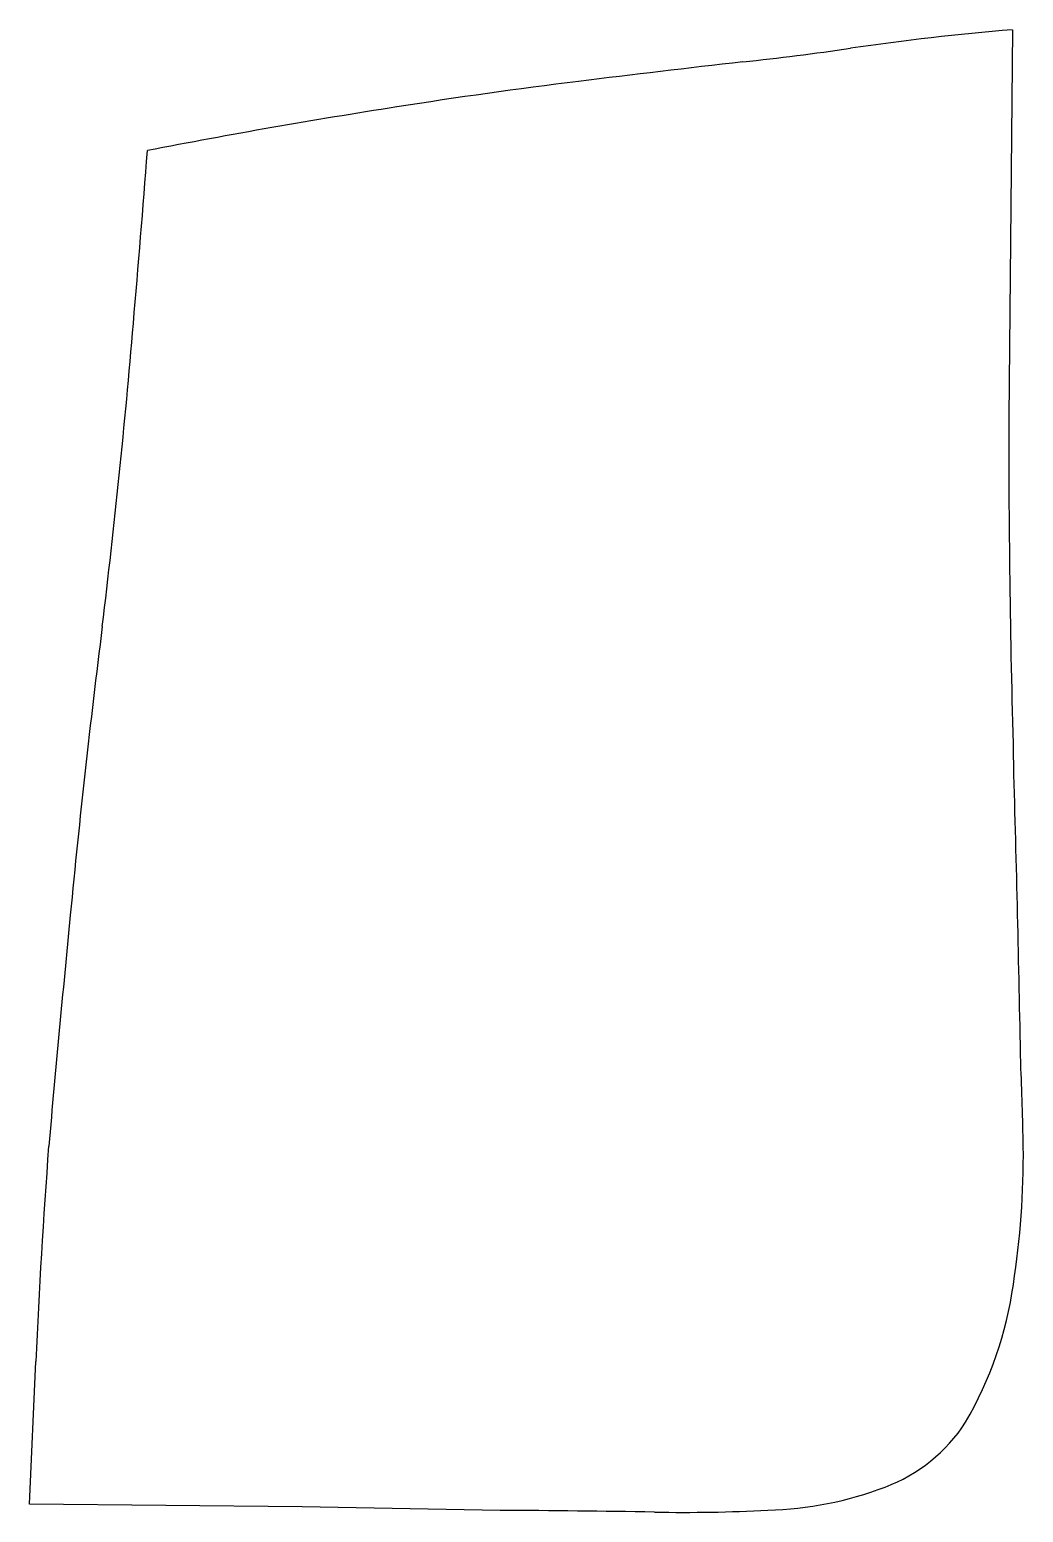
# Model space of a CAD drawing. Extents: x 12 to 159, y 66 to 286.
import ezdxf

# ---------------------------------------------------------------- set-up
doc = ezdxf.new("R2010")
doc.units = 0
doc.layers.get('0').update_dxf_attribs({"linetype": 'CONTINUOUS'})

msp = doc.modelspace()

# ---------------------------------------------------------------- linework, layer by layer
at = {"color": 5, "linetype": 'CONTINUOUS'}
for p, q in [((157.28, 286.15), (156.75, 228.68)), ((11.59, 67.59), (12.52, 88.72)), ((51.99, 67.18), (11.59, 67.59)), ((81.36, 66.66), (51.99, 67.18))]:
    msp.add_line(p, q, dxfattribs=at)
for centre, radius, start, end in [((189.99, -103.87), 391.39, 94.7945, 98.3284), ((412.98, -2308.6), 2606.8, 96.51268, 97.05168), ((67.85, 736.91), 458.21, -83.8032, -81.788), ((190.06, -509.88), 794.32, 97.02161, 98.98289), ((209.98, -657.46), 943.2, 98.77829, 101.05909), ((-2295.96, 445.45), 2331.76, -4.99044, -4.35878), ((-1152.84, 340.89), 1183.89, -6.94822, -4.762), ((1901.91, 227.56), 1745.17, 179.9634, 181.65768), ((1481.27, 14.26), 1470.4, 172.83448, 174.5116), ((-4571.62, 43.03), 4731, 1.08888, 1.62359), ((3665.16, -202.39), 3665, 174.40563, 174.94345), ((-248.32, 114.27), 407.27, 0.888, 2.6267), ((977.69, 47.44), 966.06, 175.65437, 177.55105), ((36.65, 119.14), 122.26, -8.9347, 0.6753), ((101.73, 108.01), 56.25, -30.1864, -8.0278), ((129.67, 93.18), 24.68, -69.2145, -33.0418), ((119.62, 119.58), 52.92, -88.4652, -69.1902), ((69.98, -1948.47), 2015.16, 89.02607, 89.67648), ((108.49, 317.02), 250.66, -90.9746, -87.1306)]:
    msp.add_arc(centre, radius, start, end, dxfattribs=at)

doc.saveas('drawing.dxf')
